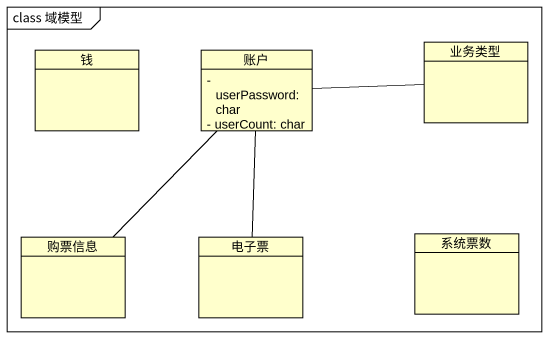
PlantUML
@startuml
mainframe class 域模型
hide circle
hide empty members
skinparam classAttributeIconSize 0
class 钱
class 账户 {
  - userPassword: char
  - userCount: char
}
class 业务类型
class 购票信息
class 电子票
class 系统票数
账户 -right- 业务类型
账户 -- 购票信息
账户 -- 电子票
@enduml
